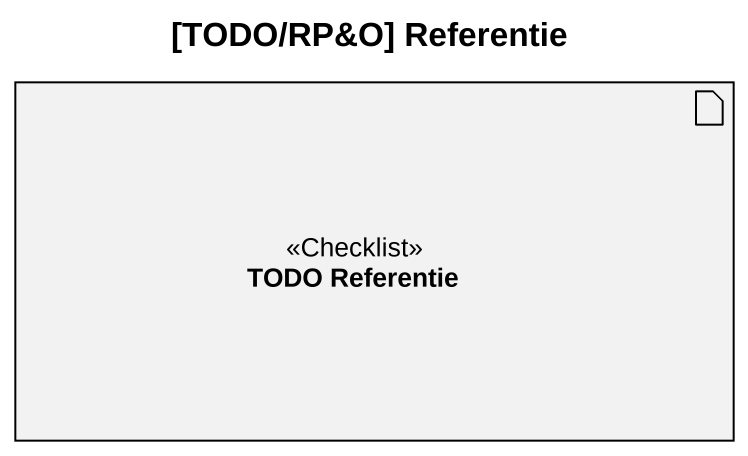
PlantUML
@startuml
title [TODO/RP&O] Referentie
artifact "TODO Referentie" as TODO_Referentie <<Checklist>>
@enduml
